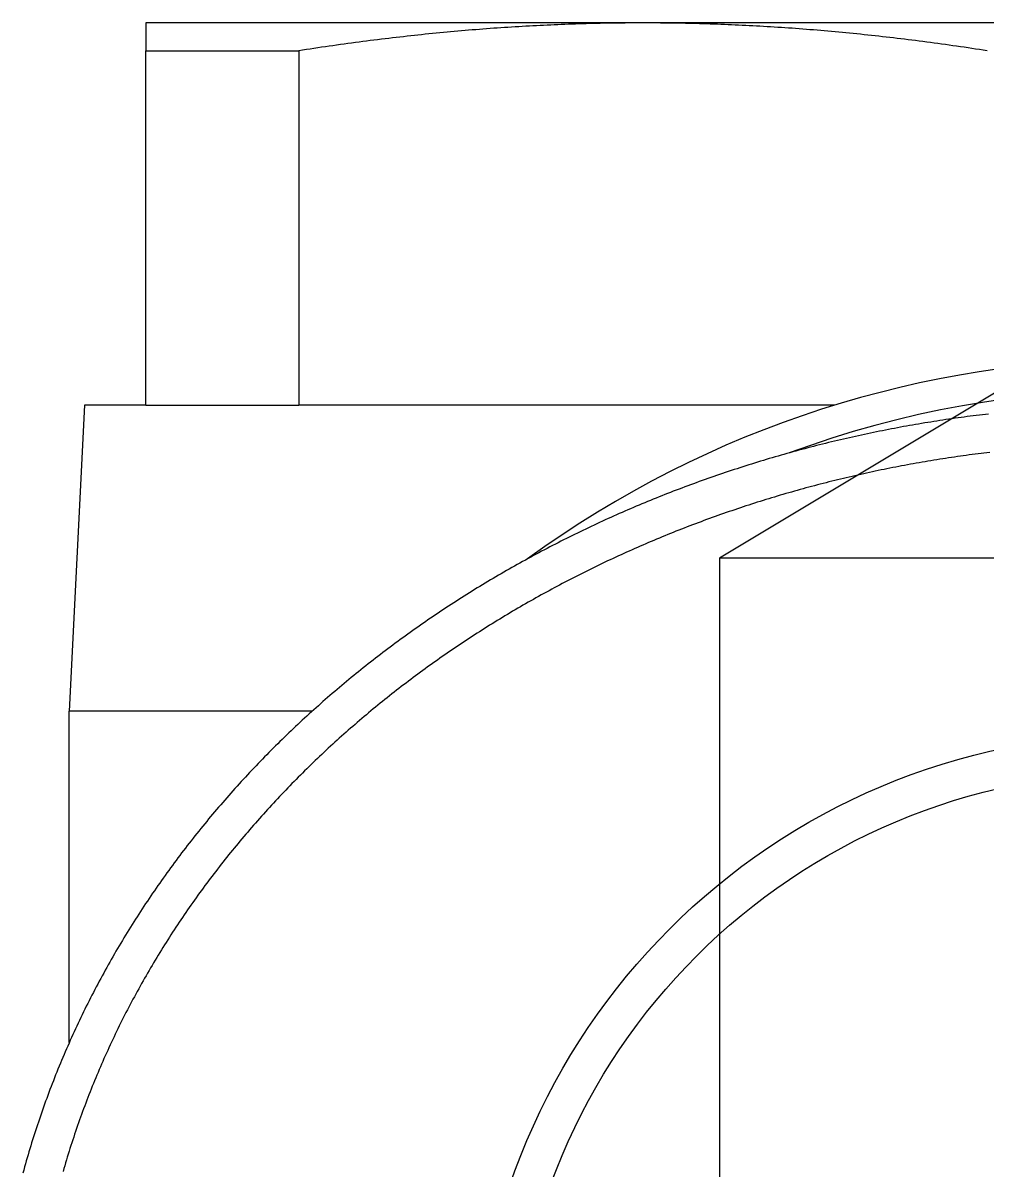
# Model space of a CAD drawing. Extents: x -34.3 to 30.5, y -36.1 to 11.
# Drawn here: x 13.68 to 19.98, y 1.5 to 9 of the extents above; entities that cross this region are included whole.
import ezdxf

# ---------------------------------------------------------------- set-up
doc = ezdxf.new("R2010")
doc.units = 0
doc.linetypes.add('DASHED', pattern=[19.05, 12.7, -6.35])
doc.layers.get('0').update_dxf_attribs({"linetype": 'CONTINUOUS'})

msp = doc.modelspace()

# ---------------------------------------------------------------- linework, layer by layer
at = {"color": 7, "linetype": 'CONTINUOUS'}
for p, q in [((17.7343, 9), (14.4843, 9)), ((14.4843, 9), (14.4843, 8.818)), ((24.2343, 9), (17.7343, 9)), ((14.4843, 6.5), (14.4843, 8.818)), ((14.4843, 8.818), (15.4843, 8.818)), ((15.4843, 8.818), (15.4843, 6.5)), ((14.0843, 6.5), (13.9843, 4.5)), ((14.4843, 6.5), (14.0843, 6.5)), ((14.4843, 6.5), (15.4843, 6.5)), ((15.7293, 6.5), (15.4843, 6.5)), ((18.9868, 6.5), (15.7293, 6.5)), ((13.9843, 2.3336), (13.9843, 4.5)), ((15.5723, 4.5), (13.9843, 4.5))]:
    msp.add_line(p, q, dxfattribs=at)
at = {"color": 3, "linetype": 'DASHED'}
for p, q in [((20.9843, 7.1524), (18.2343, 5.5)), ((18.2343, 5.5), (18.2343, -17)), ((23.7343, 5.5), (18.2343, 5.5))]:
    msp.add_line(p, q, dxfattribs=at)
at = {"color": 7}
for points in [[(17.7343, 9, 0), (17.7111, 9, 0), (17.6879, 8.9999, 0), (17.6646, 8.9998, 0), (17.6414, 8.9997, 0), (17.6182, 8.9995, 0), (17.595, 8.9993, 0), (17.5718, 8.999, 0), (17.5486, 8.9987, 0), (17.5255, 8.9984, 0), (17.5023, 8.998, 0), (17.4791, 8.9976, 0), (17.4559, 8.9971, 0), (17.4328, 8.9966, 0), (17.4096, 8.9961, 0), (17.3864, 8.9955, 0), (17.3633, 8.9949, 0), (17.3401, 8.9942, 0), (17.3169, 8.9935, 0), (17.2937, 8.9928, 0), (17.2706, 8.992, 0), (17.2474, 8.9912, 0), (17.2242, 8.9903, 0), (17.201, 8.9894, 0), (17.1779, 8.9885, 0), (17.1547, 8.9875, 0), (17.1315, 8.9865, 0), (17.1083, 8.9854, 0), (17.0851, 8.9843, 0), (17.0618, 8.9832, 0), (17.0386, 8.982, 0), (17.0154, 8.9808, 0), (16.9921, 8.9795, 0), (16.9689, 8.9782, 0), (16.9456, 8.9769, 0), (16.9224, 8.9755, 0), (16.8991, 8.9741, 0), (16.8758, 8.9726, 0), (16.8525, 8.9711, 0), (16.8292, 8.9696, 0), (16.8058, 8.968, 0), (16.7825, 8.9664, 0), (16.7591, 8.9648, 0), (16.7358, 8.9631, 0), (16.7124, 8.9613, 0), (16.689, 8.9596, 0), (16.6655, 8.9577, 0), (16.6421, 8.9559, 0), (16.6186, 8.954, 0), (16.5951, 8.952, 0), (16.5716, 8.9501, 0), (16.5481, 8.948, 0), (16.5246, 8.946, 0), (16.501, 8.9439, 0), (16.4774, 8.9417, 0), (16.4538, 8.9396, 0), (16.4302, 8.9373, 0), (16.4066, 8.9351, 0), (16.3829, 8.9328, 0), (16.3592, 8.9304, 0), (16.3355, 8.9281, 0), (16.3117, 8.9256, 0), (16.2879, 8.9231, 0), (16.2641, 8.9206, 0), (16.2403, 8.9181, 0), (16.2164, 8.9155, 0), (16.1925, 8.9129, 0), (16.1686, 8.9102, 0), (16.1447, 8.9075, 0), (16.1207, 8.9047, 0), (16.0967, 8.9019, 0), (16.0726, 8.8991, 0), (16.0486, 8.8962, 0), (16.0245, 8.8933, 0), (16.0003, 8.8903, 0), (15.9761, 8.8873, 0), (15.9519, 8.8842, 0), (15.9277, 8.8811, 0), (15.9034, 8.878, 0), (15.8791, 8.8748, 0), (15.8547, 8.8716, 0), (15.8303, 8.8683, 0), (15.8059, 8.865, 0), (15.7814, 8.8617, 0), (15.7569, 8.8583, 0), (15.7323, 8.8548, 0), (15.7077, 8.8514, 0), (15.6831, 8.8478, 0), (15.6584, 8.8443, 0), (15.6337, 8.8406, 0), (15.6089, 8.837, 0), (15.5841, 8.8333, 0), (15.5592, 8.8295, 0), (15.5343, 8.8257, 0), (15.5093, 8.8219, 0), (15.4843, 8.818, 0)], [(19.9843, 8.818, 0), (19.9593, 8.8219, 0), (19.9344, 8.8257, 0), (19.9095, 8.8295, 0), (19.8846, 8.8333, 0), (19.8598, 8.837, 0), (19.835, 8.8406, 0), (19.8103, 8.8443, 0), (19.7856, 8.8478, 0), (19.7609, 8.8514, 0), (19.7363, 8.8548, 0), (19.7118, 8.8583, 0), (19.6873, 8.8617, 0), (19.6628, 8.865, 0), (19.6384, 8.8683, 0), (19.614, 8.8716, 0), (19.5896, 8.8748, 0), (19.5653, 8.878, 0), (19.541, 8.8811, 0), (19.5167, 8.8842, 0), (19.4925, 8.8873, 0), (19.4683, 8.8903, 0), (19.4442, 8.8933, 0), (19.4201, 8.8962, 0), (19.396, 8.8991, 0), (19.372, 8.9019, 0), (19.348, 8.9047, 0), (19.324, 8.9075, 0), (19.3, 8.9102, 0), (19.2761, 8.9129, 0), (19.2522, 8.9155, 0), (19.2284, 8.9181, 0), (19.2045, 8.9206, 0), (19.1807, 8.9231, 0), (19.1569, 8.9256, 0), (19.1332, 8.9281, 0), (19.1095, 8.9304, 0), (19.0858, 8.9328, 0), (19.0621, 8.9351, 0), (19.0384, 8.9373, 0), (19.0148, 8.9396, 0), (18.9912, 8.9417, 0), (18.9676, 8.9439, 0), (18.9441, 8.946, 0), (18.9205, 8.948, 0), (18.897, 8.9501, 0), (18.8735, 8.952, 0), (18.85, 8.954, 0), (18.8266, 8.9559, 0), (18.8031, 8.9577, 0), (18.7797, 8.9596, 0), (18.7563, 8.9613, 0), (18.7329, 8.9631, 0), (18.7095, 8.9648, 0), (18.6862, 8.9664, 0), (18.6628, 8.968, 0), (18.6395, 8.9696, 0), (18.6162, 8.9711, 0), (18.5929, 8.9726, 0), (18.5696, 8.9741, 0), (18.5463, 8.9755, 0), (18.523, 8.9769, 0), (18.4998, 8.9782, 0), (18.4765, 8.9795, 0), (18.4533, 8.9808, 0), (18.43, 8.982, 0), (18.4068, 8.9832, 0), (18.3836, 8.9843, 0), (18.3604, 8.9854, 0), (18.3372, 8.9865, 0), (18.314, 8.9875, 0), (18.2908, 8.9885, 0), (18.2676, 8.9894, 0), (18.2444, 8.9903, 0), (18.2213, 8.9912, 0), (18.1981, 8.992, 0), (18.1749, 8.9928, 0), (18.1517, 8.9935, 0), (18.1286, 8.9942, 0), (18.1054, 8.9949, 0), (18.0822, 8.9955, 0), (18.0591, 8.9961, 0), (18.0359, 8.9966, 0), (18.0127, 8.9971, 0), (17.9896, 8.9976, 0), (17.9664, 8.998, 0), (17.9432, 8.9984, 0), (17.92, 8.9987, 0), (17.8968, 8.999, 0), (17.8736, 8.9993, 0), (17.8504, 8.9995, 0), (17.8272, 8.9997, 0), (17.804, 8.9998, 0), (17.7808, 8.9999, 0), (17.7576, 9, 0), (17.7343, 9, 0)], [(19.9936, 6.443, 0), (19.9737, 6.4407, 0), (19.9538, 6.4383, 0), (19.9339, 6.4359, 0), (19.9139, 6.4335, 0), (19.894, 6.431, 0), (19.8742, 6.4284, 0), (19.8543, 6.4258, 0), (19.8344, 6.4231, 0), (19.8145, 6.4204, 0), (19.7946, 6.4177, 0), (19.7748, 6.4149, 0), (19.7549, 6.4121, 0), (19.7351, 6.4092, 0), (19.7152, 6.4063, 0), (19.6954, 6.4033, 0), (19.6756, 6.4003, 0), (19.6557, 6.3972, 0), (19.6359, 6.3941, 0), (19.6161, 6.3909, 0), (19.5963, 6.3877, 0), (19.5765, 6.3845, 0), (19.5567, 6.3812, 0), (19.537, 6.3778, 0), (19.5172, 6.3744, 0), (19.4974, 6.371, 0), (19.4777, 6.3675, 0), (19.4579, 6.364, 0), (19.4382, 6.3604, 0), (19.4185, 6.3568, 0), (19.3988, 6.3531, 0), (19.379, 6.3494, 0), (19.3593, 6.3456, 0), (19.3397, 6.3418, 0), (19.32, 6.3379, 0), (19.3003, 6.334, 0), (19.2806, 6.3301, 0), (19.261, 6.3261, 0), (19.2413, 6.322, 0), (19.2217, 6.3179, 0), (19.2021, 6.3138, 0), (19.1824, 6.3096, 0), (19.1628, 6.3054, 0), (19.1432, 6.3011, 0), (19.1236, 6.2968, 0), (19.1041, 6.2924, 0), (19.0845, 6.288, 0), (19.0649, 6.2835, 0), (19.0454, 6.279, 0), (19.0259, 6.2745, 0), (19.0063, 6.2699, 0), (18.9868, 6.2652, 0), (18.9673, 6.2605, 0), (18.9478, 6.2558, 0), (18.9283, 6.251, 0), (18.9089, 6.2462, 0), (18.8894, 6.2413, 0), (18.87, 6.2364, 0), (18.8505, 6.2314, 0), (18.8311, 6.2264, 0), (18.8117, 6.2213, 0), (18.7923, 6.2162, 0), (18.7729, 6.211, 0), (18.7535, 6.2058, 0), (18.7342, 6.2006, 0), (18.7148, 6.1953, 0), (18.6955, 6.1899, 0), (18.6761, 6.1845, 0), (18.6568, 6.1791, 0), (18.6375, 6.1736, 0), (18.6182, 6.1681, 0), (18.599, 6.1625, 0), (18.5797, 6.1569, 0), (18.5604, 6.1512, 0), (18.5412, 6.1455, 0), (18.522, 6.1397, 0), (18.5028, 6.1339, 0), (18.4836, 6.128, 0), (18.4644, 6.1221, 0), (18.4452, 6.1162, 0), (18.4261, 6.1102, 0), (18.4069, 6.1041, 0), (18.3878, 6.098, 0), (18.3687, 6.0919, 0), (18.3496, 6.0857, 0), (18.3305, 6.0795, 0), (18.3114, 6.0732, 0), (18.2924, 6.0669, 0), (18.2733, 6.0605, 0), (18.2543, 6.0541, 0), (18.2353, 6.0476, 0), (18.2163, 6.0411, 0), (18.1973, 6.0346, 0), (18.1783, 6.0279, 0), (18.1594, 6.0213, 0), (18.1405, 6.0146, 0), (18.1215, 6.0079, 0), (18.1026, 6.0011, 0), (18.0837, 5.9942, 0), (18.0649, 5.9873, 0), (18.046, 5.9804, 0), (18.0272, 5.9734, 0), (18.0083, 5.9664, 0), (17.9895, 5.9593, 0), (17.9707, 5.9522, 0), (17.952, 5.945, 0), (17.9332, 5.9378, 0), (17.9145, 5.9306, 0), (17.8957, 5.9233, 0), (17.877, 5.9159, 0), (17.8583, 5.9085, 0), (17.8397, 5.901, 0), (17.821, 5.8936, 0), (17.8024, 5.886, 0), (17.7837, 5.8784, 0), (17.7651, 5.8708, 0), (17.7466, 5.8631, 0), (17.728, 5.8554, 0), (17.7094, 5.8476, 0), (17.6909, 5.8398, 0), (17.6724, 5.8319, 0), (17.6539, 5.824, 0), (17.6354, 5.816, 0), (17.617, 5.808, 0), (17.5985, 5.8, 0), (17.5801, 5.7919, 0), (17.5617, 5.7837, 0), (17.5433, 5.7755, 0), (17.525, 5.7673, 0), (17.5066, 5.759, 0), (17.4883, 5.7506, 0), (17.47, 5.7423, 0), (17.4517, 5.7338, 0), (17.4335, 5.7253, 0), (17.4152, 5.7168, 0), (17.397, 5.7082, 0), (17.3788, 5.6996, 0), (17.3606, 5.691, 0), (17.3424, 5.6822, 0), (17.3243, 5.6735, 0), (17.3062, 5.6647, 0), (17.2881, 5.6558, 0), (17.27, 5.6469, 0), (17.252, 5.638, 0), (17.2339, 5.629, 0), (17.2159, 5.6199, 0), (17.1979, 5.6108, 0), (17.1799, 5.6017, 0), (17.162, 5.5925, 0), (17.1441, 5.5833, 0), (17.1262, 5.574, 0), (17.1083, 5.5647, 0), (17.0904, 5.5553, 0), (17.0726, 5.5459, 0), (17.0548, 5.5364, 0), (17.037, 5.5269, 0), (17.0192, 5.5173, 0), (17.0015, 5.5077, 0), (16.9838, 5.4981, 0), (16.9661, 5.4884, 0), (16.9484, 5.4786, 0), (16.9307, 5.4688, 0), (16.9131, 5.459, 0), (16.8955, 5.4491, 0), (16.8779, 5.4391, 0), (16.8604, 5.4292, 0), (16.8428, 5.4191, 0), (16.8253, 5.409, 0), (16.8078, 5.3989, 0), (16.7904, 5.3887, 0), (16.773, 5.3785, 0), (16.7556, 5.3683, 0), (16.7382, 5.3579, 0), (16.7208, 5.3476, 0), (16.7035, 5.3372, 0), (16.6862, 5.3267, 0), (16.6689, 5.3162, 0), (16.6517, 5.3057, 0), (16.6345, 5.2951, 0), (16.6173, 5.2844, 0), (16.6001, 5.2738, 0), (16.583, 5.263, 0), (16.5659, 5.2523, 0), (16.5488, 5.2414, 0), (16.5318, 5.2306, 0), (16.5148, 5.2196, 0), (16.4978, 5.2087, 0), (16.4808, 5.1977, 0), (16.4639, 5.1866, 0), (16.447, 5.1755, 0), (16.4301, 5.1644, 0), (16.4132, 5.1532, 0), (16.3964, 5.1419, 0), (16.3796, 5.1307, 0), (16.3629, 5.1193, 0), (16.3462, 5.108, 0), (16.3295, 5.0965, 0), (16.3128, 5.0851, 0), (16.2962, 5.0736, 0), (16.2796, 5.062, 0), (16.263, 5.0504, 0), (16.2465, 5.0388, 0), (16.23, 5.0271, 0), (16.2135, 5.0153, 0), (16.197, 5.0036, 0), (16.1806, 4.9917, 0), (16.1643, 4.9799, 0), (16.1479, 4.9679, 0), (16.1316, 4.956, 0), (16.1153, 4.944, 0), (16.0991, 4.9319, 0), (16.0829, 4.9198, 0), (16.0667, 4.9077, 0), (16.0505, 4.8955, 0), (16.0344, 4.8833, 0), (16.0183, 4.871, 0), (16.0023, 4.8587, 0), (15.9863, 4.8463, 0), (15.9703, 4.8339, 0), (15.9544, 4.8214, 0), (15.9384, 4.8089, 0), (15.9226, 4.7964, 0), (15.9067, 4.7838, 0), (15.8909, 4.7712, 0), (15.8752, 4.7585, 0), (15.8594, 4.7458, 0), (15.8437, 4.733, 0), (15.8281, 4.7202, 0), (15.8125, 4.7073, 0), (15.7969, 4.6944, 0), (15.7813, 4.6815, 0), (15.7658, 4.6685, 0), (15.7503, 4.6555, 0), (15.7349, 4.6424, 0), (15.7195, 4.6293, 0), (15.7041, 4.6161, 0), (15.6888, 4.6029, 0), (15.6735, 4.5897, 0), (15.6583, 4.5764, 0), (15.643, 4.563, 0), (15.6279, 4.5497, 0), (15.6127, 4.5362, 0), (15.5976, 4.5228, 0), (15.5826, 4.5093, 0), (15.5676, 4.4957, 0), (15.5526, 4.4821, 0), (15.5376, 4.4685, 0), (15.5227, 4.4548, 0), (15.5079, 4.4411, 0), (15.4931, 4.4273, 0), (15.4783, 4.4135, 0), (15.4635, 4.3996, 0), (15.4488, 4.3857, 0), (15.4342, 4.3718, 0), (15.4195, 4.3578, 0), (15.405, 4.3438, 0), (15.3904, 4.3297, 0), (15.3759, 4.3156, 0), (15.3615, 4.3014, 0), (15.3471, 4.2873, 0), (15.3327, 4.273, 0), (15.3184, 4.2587, 0), (15.3041, 4.2444, 0), (15.2898, 4.2301, 0), (15.2756, 4.2156, 0), (15.2614, 4.2012, 0), (15.2473, 4.1867, 0), (15.2332, 4.1722, 0), (15.2192, 4.1576, 0), (15.2052, 4.143, 0), (15.1913, 4.1283, 0), (15.1774, 4.1136, 0), (15.1635, 4.0989, 0), (15.1497, 4.0841, 0), (15.1359, 4.0693, 0), (15.1222, 4.0544, 0), (15.1085, 4.0395, 0), (15.0948, 4.0245, 0), (15.0812, 4.0095, 0), (15.0677, 3.9945, 0), (15.0542, 3.9794, 0), (15.0407, 3.9643, 0), (15.0273, 3.9491, 0), (15.0139, 3.9339, 0), (15.0006, 3.9187, 0), (14.9873, 3.9034, 0), (14.9741, 3.8881, 0), (14.9609, 3.8727, 0), (14.9477, 3.8573, 0), (14.9346, 3.8419, 0), (14.9216, 3.8264, 0), (14.9085, 3.8109, 0), (14.8956, 3.7953, 0), (14.8827, 3.7797, 0), (14.8698, 3.764, 0), (14.857, 3.7483, 0), (14.8442, 3.7326, 0), (14.8315, 3.7168, 0), (14.8188, 3.701, 0), (14.8062, 3.6852, 0), (14.7936, 3.6693, 0), (14.7811, 3.6533, 0), (14.7686, 3.6374, 0), (14.7561, 3.6213, 0), (14.7437, 3.6053, 0), (14.7314, 3.5892, 0), (14.7191, 3.573, 0), (14.7069, 3.5569, 0), (14.6947, 3.5407, 0), (14.6825, 3.5244, 0), (14.6704, 3.5081, 0), (14.6584, 3.4918, 0), (14.6464, 3.4754, 0), (14.6344, 3.459, 0), (14.6225, 3.4425, 0), (14.6107, 3.426, 0), (14.5989, 3.4094, 0), (14.5872, 3.3929, 0), (14.5755, 3.3762, 0), (14.5638, 3.3596, 0), (14.5522, 3.3429, 0), (14.5407, 3.3261, 0), (14.5292, 3.3093, 0), (14.5177, 3.2925, 0), (14.5063, 3.2756, 0), (14.495, 3.2587, 0), (14.4837, 3.2418, 0), (14.4725, 3.2248, 0), (14.4613, 3.2078, 0), (14.4502, 3.1907, 0), (14.4391, 3.1736, 0), (14.4281, 3.1565, 0), (14.4171, 3.1393, 0), (14.4062, 3.1221, 0), (14.3954, 3.1049, 0), (14.3846, 3.0876, 0), (14.3738, 3.0703, 0), (14.3631, 3.0529, 0), (14.3525, 3.0355, 0), (14.3419, 3.0181, 0), (14.3314, 3.0006, 0), (14.3209, 2.9831, 0), (14.3105, 2.9655, 0), (14.3001, 2.948, 0), (14.2898, 2.9303, 0), (14.2796, 2.9127, 0), (14.2694, 2.895, 0), (14.2592, 2.8773, 0), (14.2491, 2.8595, 0), (14.2391, 2.8417, 0), (14.2292, 2.8239, 0), (14.2193, 2.806, 0), (14.2094, 2.7881, 0), (14.1996, 2.7702, 0), (14.1899, 2.7522, 0), (14.1802, 2.7342, 0), (14.1706, 2.7162, 0), (14.161, 2.6981, 0), (14.1515, 2.68, 0), (14.1421, 2.6619, 0), (14.1327, 2.6437, 0), (14.1234, 2.6255, 0), (14.1142, 2.6073, 0), (14.105, 2.589, 0), (14.0958, 2.5707, 0), (14.0867, 2.5523, 0), (14.0777, 2.534, 0), (14.0688, 2.5156, 0), (14.0599, 2.4971, 0), (14.0511, 2.4787, 0), (14.0423, 2.4602, 0), (14.0336, 2.4416, 0), (14.0249, 2.4231, 0), (14.0164, 2.4045, 0), (14.0078, 2.3858, 0), (13.9994, 2.3672, 0), (13.991, 2.3485, 0), (13.9827, 2.3298, 0), (13.9744, 2.311, 0), (13.9662, 2.2923, 0), (13.958, 2.2734, 0), (13.95, 2.2546, 0), (13.942, 2.2357, 0), (13.934, 2.2169, 0), (13.9261, 2.1979, 0), (13.9183, 2.179, 0), (13.9106, 2.16, 0), (13.9029, 2.141, 0), (13.8953, 2.122, 0), (13.8877, 2.1029, 0), (13.8802, 2.0838, 0), (13.8728, 2.0647, 0), (13.8655, 2.0456, 0), (13.8582, 2.0264, 0), (13.851, 2.0072, 0), (13.8438, 1.988, 0), (13.8367, 1.9688, 0), (13.8297, 1.9495, 0), (13.8227, 1.9302, 0), (13.8158, 1.9109, 0), (13.809, 1.8916, 0), (13.8023, 1.8722, 0), (13.7956, 1.8529, 0), (13.789, 1.8335, 0), (13.7824, 1.814, 0), (13.7759, 1.7946, 0), (13.7695, 1.7751, 0), (13.7632, 1.7556, 0), (13.7569, 1.7361, 0), (13.7507, 1.7165, 0), (13.7445, 1.697, 0), (13.7385, 1.6774, 0), (13.7325, 1.6578, 0), (13.7265, 1.6382, 0), (13.7206, 1.6185, 0), (13.7149, 1.5989, 0), (13.7091, 1.5792, 0), (13.7035, 1.5595, 0), (13.6979, 1.5398, 0), (13.6924, 1.52, 0), (13.6869, 1.5003, 0), (13.6815, 1.4805, 0)], [(20.0029, 6.1924, 0), (19.9836, 6.1901, 0), (19.9643, 6.1878, 0), (19.9449, 6.1854, 0), (19.9256, 6.1829, 0), (19.9063, 6.1805, 0), (19.887, 6.1779, 0), (19.8677, 6.1754, 0), (19.8484, 6.1727, 0), (19.8291, 6.1701, 0), (19.8098, 6.1674, 0), (19.7906, 6.1646, 0), (19.7713, 6.1618, 0), (19.752, 6.159, 0), (19.7328, 6.1561, 0), (19.7135, 6.1532, 0), (19.6943, 6.1502, 0), (19.675, 6.1472, 0), (19.6558, 6.1441, 0), (19.6366, 6.141, 0), (19.6174, 6.1378, 0), (19.5982, 6.1346, 0), (19.579, 6.1314, 0), (19.5598, 6.1281, 0), (19.5406, 6.1247, 0), (19.5214, 6.1213, 0), (19.5023, 6.1179, 0), (19.4831, 6.1144, 0), (19.464, 6.1109, 0), (19.4448, 6.1074, 0), (19.4257, 6.1038, 0), (19.4066, 6.1001, 0), (19.3875, 6.0964, 0), (19.3683, 6.0927, 0), (19.3493, 6.0889, 0), (19.3302, 6.085, 0), (19.3111, 6.0812, 0), (19.292, 6.0772, 0), (19.273, 6.0733, 0), (19.2539, 6.0692, 0), (19.2349, 6.0652, 0), (19.2158, 6.0611, 0), (19.1968, 6.0569, 0), (19.1778, 6.0527, 0), (19.1588, 6.0485, 0), (19.1398, 6.0442, 0), (19.1209, 6.0399, 0), (19.1019, 6.0355, 0), (19.0829, 6.0311, 0), (19.064, 6.0266, 0), (19.045, 6.0221, 0), (19.0261, 6.0175, 0), (19.0072, 6.013, 0), (18.9883, 6.0083, 0), (18.9694, 6.0036, 0), (18.9505, 5.9989, 0), (18.9317, 5.9941, 0), (18.9128, 5.9893, 0), (18.894, 5.9844, 0), (18.8751, 5.9795, 0), (18.8563, 5.9745, 0), (18.8375, 5.9695, 0), (18.8187, 5.9645, 0), (18.7999, 5.9594, 0), (18.7811, 5.9542, 0), (18.7624, 5.949, 0), (18.7436, 5.9438, 0), (18.7249, 5.9385, 0), (18.7062, 5.9332, 0), (18.6874, 5.9278, 0), (18.6687, 5.9224, 0), (18.6501, 5.917, 0), (18.6314, 5.9115, 0), (18.6127, 5.9059, 0), (18.5941, 5.9003, 0), (18.5755, 5.8947, 0), (18.5568, 5.889, 0), (18.5382, 5.8833, 0), (18.5196, 5.8775, 0), (18.5011, 5.8717, 0), (18.4825, 5.8658, 0), (18.4639, 5.8599, 0), (18.4454, 5.854, 0), (18.4269, 5.848, 0), (18.4084, 5.8419, 0), (18.3899, 5.8358, 0), (18.3714, 5.8297, 0), (18.353, 5.8235, 0), (18.3345, 5.8173, 0), (18.3161, 5.811, 0), (18.2977, 5.8047, 0), (18.2792, 5.7984, 0), (18.2609, 5.7919, 0), (18.2425, 5.7855, 0), (18.2241, 5.779, 0), (18.2058, 5.7725, 0), (18.1875, 5.7659, 0), (18.1691, 5.7592, 0), (18.1508, 5.7526, 0), (18.1326, 5.7459, 0), (18.1143, 5.7391, 0), (18.0961, 5.7323, 0), (18.0778, 5.7254, 0), (18.0596, 5.7185, 0), (18.0414, 5.7116, 0), (18.0232, 5.7046, 0), (18.0051, 5.6975, 0), (17.9869, 5.6905, 0), (17.9688, 5.6833, 0), (17.9507, 5.6762, 0), (17.9326, 5.6689, 0), (17.9145, 5.6617, 0), (17.8964, 5.6544, 0), (17.8784, 5.647, 0), (17.8604, 5.6396, 0), (17.8423, 5.6322, 0), (17.8244, 5.6247, 0), (17.8064, 5.6172, 0), (17.7884, 5.6096, 0), (17.7705, 5.602, 0), (17.7526, 5.5943, 0), (17.7347, 5.5866, 0), (17.7168, 5.5788, 0), (17.6989, 5.571, 0), (17.6811, 5.5632, 0), (17.6633, 5.5553, 0), (17.6454, 5.5473, 0), (17.6277, 5.5393, 0), (17.6099, 5.5313, 0), (17.5921, 5.5232, 0), (17.5744, 5.5151, 0), (17.5567, 5.5069, 0), (17.539, 5.4987, 0), (17.5214, 5.4905, 0), (17.5037, 5.4822, 0), (17.4861, 5.4738, 0), (17.4685, 5.4654, 0), (17.4509, 5.457, 0), (17.4333, 5.4485, 0), (17.4158, 5.44, 0), (17.3982, 5.4314, 0), (17.3807, 5.4228, 0), (17.3633, 5.4141, 0), (17.3458, 5.4054, 0), (17.3284, 5.3966, 0), (17.3109, 5.3878, 0), (17.2935, 5.379, 0), (17.2762, 5.3701, 0), (17.2588, 5.3612, 0), (17.2415, 5.3522, 0), (17.2242, 5.3432, 0), (17.2069, 5.3341, 0), (17.1896, 5.325, 0), (17.1724, 5.3158, 0), (17.1552, 5.3066, 0), (17.138, 5.2973, 0), (17.1208, 5.288, 0), (17.1036, 5.2787, 0), (17.0865, 5.2693, 0), (17.0694, 5.2599, 0), (17.0523, 5.2504, 0), (17.0353, 5.2409, 0), (17.0182, 5.2313, 0), (17.0012, 5.2217, 0), (16.9842, 5.212, 0), (16.9673, 5.2023, 0), (16.9503, 5.1925, 0), (16.9334, 5.1828, 0), (16.9166, 5.1729, 0), (16.8997, 5.163, 0), (16.8829, 5.1531, 0), (16.8661, 5.1431, 0), (16.8493, 5.1331, 0), (16.8325, 5.123, 0), (16.8158, 5.1129, 0), (16.7991, 5.1028, 0), (16.7824, 5.0926, 0), (16.7658, 5.0823, 0), (16.7491, 5.072, 0), (16.7325, 5.0617, 0), (16.716, 5.0513, 0), (16.6994, 5.0409, 0), (16.6829, 5.0304, 0), (16.6664, 5.0199, 0), (16.65, 5.0094, 0), (16.6336, 4.9988, 0), (16.6172, 4.9881, 0), (16.6008, 4.9775, 0), (16.5845, 4.9667, 0), (16.5681, 4.9559, 0), (16.5519, 4.9451, 0), (16.5356, 4.9343, 0), (16.5194, 4.9234, 0), (16.5032, 4.9124, 0), (16.487, 4.9014, 0), (16.4709, 4.8904, 0), (16.4548, 4.8793, 0), (16.4387, 4.8682, 0), (16.4227, 4.857, 0), (16.4067, 4.8458, 0), (16.3907, 4.8346, 0), (16.3747, 4.8233, 0), (16.3588, 4.8119, 0), (16.3429, 4.8005, 0), (16.3271, 4.7891, 0), (16.3113, 4.7777, 0), (16.2955, 4.7661, 0), (16.2797, 4.7546, 0), (16.264, 4.743, 0), (16.2483, 4.7313, 0), (16.2326, 4.7197, 0), (16.217, 4.7079, 0), (16.2014, 4.6962, 0), (16.1859, 4.6844, 0), (16.1703, 4.6725, 0), (16.1548, 4.6606, 0), (16.1394, 4.6487, 0), (16.1239, 4.6367, 0), (16.1086, 4.6246, 0), (16.0932, 4.6126, 0), (16.0779, 4.6005, 0), (16.0626, 4.5883, 0), (16.0473, 4.5761, 0), (16.0321, 4.5639, 0), (16.0169, 4.5516, 0), (16.0018, 4.5393, 0), (15.9867, 4.5269, 0), (15.9716, 4.5145, 0), (15.9565, 4.5021, 0), (15.9415, 4.4896, 0), (15.9266, 4.477, 0), (15.9116, 4.4645, 0), (15.8967, 4.4519, 0), (15.8819, 4.4392, 0), (15.867, 4.4265, 0), (15.8523, 4.4138, 0), (15.8375, 4.401, 0), (15.8228, 4.3882, 0), (15.8081, 4.3753, 0), (15.7935, 4.3624, 0), (15.7789, 4.3494, 0), (15.7643, 4.3364, 0), (15.7498, 4.3234, 0), (15.7353, 4.3103, 0), (15.7209, 4.2972, 0), (15.7065, 4.2841, 0), (15.6921, 4.2709, 0), (15.6778, 4.2576, 0), (15.6635, 4.2444, 0), (15.6492, 4.2311, 0), (15.635, 4.2177, 0), (15.6208, 4.2043, 0), (15.6067, 4.1909, 0), (15.5926, 4.1774, 0), (15.5785, 4.1639, 0), (15.5645, 4.1503, 0), (15.5506, 4.1367, 0), (15.5366, 4.1231, 0), (15.5227, 4.1094, 0), (15.5089, 4.0957, 0), (15.4951, 4.0819, 0), (15.4813, 4.0681, 0), (15.4676, 4.0543, 0), (15.4539, 4.0404, 0), (15.4402, 4.0264, 0), (15.4266, 4.0125, 0), (15.4131, 3.9985, 0), (15.3995, 3.9844, 0), (15.3861, 3.9704, 0), (15.3726, 3.9562, 0), (15.3592, 3.9421, 0), (15.3459, 3.9279, 0), (15.3326, 3.9136, 0), (15.3193, 3.8994, 0), (15.3061, 3.8851, 0), (15.2929, 3.8707, 0), (15.2798, 3.8563, 0), (15.2667, 3.8418, 0), (15.2536, 3.8274, 0), (15.2406, 3.8129, 0), (15.2276, 3.7983, 0), (15.2147, 3.7837, 0), (15.2018, 3.7691, 0), (15.189, 3.7544, 0), (15.1762, 3.7397, 0), (15.1635, 3.725, 0), (15.1508, 3.7102, 0), (15.1381, 3.6953, 0), (15.1255, 3.6805, 0), (15.113, 3.6656, 0), (15.1004, 3.6506, 0), (15.088, 3.6356, 0), (15.0755, 3.6206, 0), (15.0632, 3.6056, 0), (15.0508, 3.5905, 0), (15.0385, 3.5753, 0), (15.0263, 3.5602, 0), (15.0141, 3.5449, 0), (15.002, 3.5297, 0), (14.9899, 3.5144, 0), (14.9778, 3.4991, 0), (14.9658, 3.4837, 0), (14.9538, 3.4683, 0), (14.9419, 3.4529, 0), (14.93, 3.4374, 0), (14.9182, 3.4219, 0), (14.9065, 3.4063, 0), (14.8947, 3.3907, 0), (14.8831, 3.3751, 0), (14.8714, 3.3594, 0), (14.8598, 3.3437, 0), (14.8483, 3.328, 0), (14.8368, 3.3122, 0), (14.8254, 3.2964, 0), (14.814, 3.2805, 0), (14.8027, 3.2646, 0), (14.7914, 3.2487, 0), (14.7801, 3.2327, 0), (14.7689, 3.2167, 0), (14.7578, 3.2006, 0), (14.7467, 3.1845, 0), (14.7357, 3.1684, 0), (14.7247, 3.1522, 0), (14.7137, 3.136, 0), (14.7028, 3.1198, 0), (14.692, 3.1035, 0), (14.6812, 3.0872, 0), (14.6705, 3.0709, 0), (14.6598, 3.0545, 0), (14.6492, 3.0381, 0), (14.6386, 3.0216, 0), (14.628, 3.0051, 0), (14.6176, 2.9886, 0), (14.6071, 2.972, 0), (14.5968, 2.9554, 0), (14.5864, 2.9388, 0), (14.5762, 2.9221, 0), (14.566, 2.9054, 0), (14.5558, 2.8887, 0), (14.5457, 2.8719, 0), (14.5356, 2.8551, 0), (14.5256, 2.8383, 0), (14.5157, 2.8214, 0), (14.5058, 2.8045, 0), (14.496, 2.7875, 0), (14.4862, 2.7706, 0), (14.4765, 2.7536, 0), (14.4668, 2.7365, 0), (14.4572, 2.7194, 0), (14.4476, 2.7023, 0), (14.4381, 2.6852, 0), (14.4287, 2.668, 0), (14.4193, 2.6508, 0), (14.4099, 2.6336, 0), (14.4006, 2.6163, 0), (14.3914, 2.599, 0), (14.3823, 2.5817, 0), (14.3731, 2.5643, 0), (14.3641, 2.5469, 0), (14.3551, 2.5295, 0), (14.3462, 2.512, 0), (14.3373, 2.4945, 0), (14.3285, 2.477, 0), (14.3197, 2.4594, 0), (14.311, 2.4419, 0), (14.3024, 2.4242, 0), (14.2938, 2.4066, 0), (14.2853, 2.3889, 0), (14.2768, 2.3712, 0), (14.2684, 2.3535, 0), (14.26, 2.3357, 0), (14.2517, 2.3179, 0), (14.2435, 2.3001, 0), (14.2354, 2.2822, 0), (14.2273, 2.2644, 0), (14.2192, 2.2465, 0), (14.2112, 2.2285, 0), (14.2033, 2.2106, 0), (14.1954, 2.1926, 0), (14.1876, 2.1745, 0), (14.1799, 2.1565, 0), (14.1722, 2.1384, 0), (14.1646, 2.1203, 0), (14.1571, 2.1022, 0), (14.1496, 2.084, 0), (14.1422, 2.0659, 0), (14.1348, 2.0477, 0), (14.1275, 2.0294, 0), (14.1203, 2.0112, 0), (14.1131, 1.9929, 0), (14.106, 1.9746, 0), (14.099, 1.9563, 0), (14.092, 1.9379, 0), (14.0851, 1.9195, 0), (14.0782, 1.9011, 0), (14.0714, 1.8827, 0), (14.0647, 1.8643, 0), (14.058, 1.8458, 0), (14.0514, 1.8273, 0), (14.0449, 1.8088, 0), (14.0384, 1.7903, 0), (14.032, 1.7717, 0), (14.0257, 1.7531, 0), (14.0194, 1.7345, 0), (14.0132, 1.7159, 0), (14.0071, 1.6973, 0), (14.001, 1.6786, 0), (13.995, 1.6599, 0), (13.9891, 1.6412, 0), (13.9832, 1.6225, 0), (13.9774, 1.6038, 0), (13.9716, 1.585, 0), (13.9659, 1.5662, 0), (13.9603, 1.5474, 0), (13.9548, 1.5286, 0), (13.9493, 1.5098, 0), (13.9439, 1.4909, 0)]]:
    msp.add_polyline3d(points, dxfattribs=at)
at = {"color": 7, "linetype": 'CONTINUOUS'}
for radius in [4.35, 4.1]:
    msp.add_circle((20.9843, 0), radius, dxfattribs=at)
for radius, start, end in [(6.8, 53.92743, 126.07257), (6.6, 69.65896, 110.34104)]:
    msp.add_arc((20.9843, 0), radius, start, end, dxfattribs=at)

doc.saveas('drawing.dxf')
